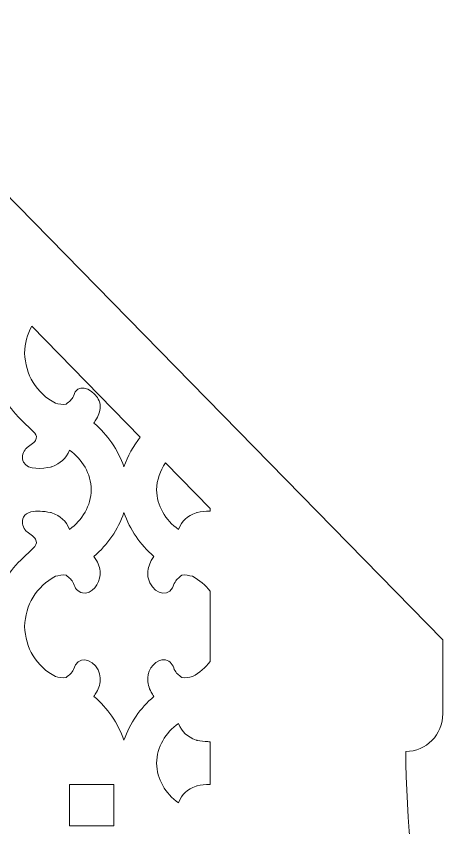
# Model space of a CAD drawing. Header units: centimetres. Extents: x -29.6 to 29.6, y -39.5 to 39.5.
# Drawn here: x 5.69 to 9.81, y -5.37 to 2.48 of the extents above; entities that cross this region are included whole.
import ezdxf

# ---------------------------------------------------------------- set-up
doc = ezdxf.new("R2010")
doc.units = ezdxf.units.CM
doc.header["$MEASUREMENT"] = 0
doc.layers.add('layer 1', color=7, linetype='Continuous')

msp = doc.modelspace()

# ---------------------------------------------------------------- linework, layer by layer
at = {"layer": 'layer 1', "lineweight": 9}
for points, knots in [([(0.26211, 6.13479), (0.26211, 6.13479), (1.18789, 6.13479), (1.18789, 6.13479), (1.18789, 6.13479), (1.47889, 6.13479), (1.71693, 5.89673), (1.71693, 5.60574), (1.71693, 5.60574), (1.71693, 5.60574), (1.71693, 5.60573), (1.71693, 5.60573), (1.71693, 5.60573), (1.71693, 5.36671), (1.5563, 5.16344), (1.33766, 5.09844), (1.33766, 5.09844), (1.33766, 5.09844), (1.35896, 5.07669), (1.35896, 5.07669), (1.35896, 5.07669), (1.35896, 5.07669), (1.59284, 4.8379), (1.59284, 4.8379), (1.59284, 4.8379), (1.59284, 4.8379), (9.80923, -3.55119), (9.80923, -3.55119), (9.80923, -3.55119), (9.80923, -3.55119), (9.80923, -4.26547), (9.80923, -4.26547), (9.80923, -4.26547), (9.80923, -4.46727), (9.64933, -4.63086), (9.45209, -4.63086), (9.45209, -4.63086), (9.45209, -5.89367), (9.80923, -7.85329), (9.80923, -8.38076), (9.80923, -8.38076), (9.80923, -8.38076), (9.80923, -9.43589), (9.80923, -9.43589), (9.80923, -9.43589), (9.80923, -9.96336), (9.45209, -11.92297), (9.45209, -13.18578), (9.45209, -13.18578), (9.64933, -13.18578), (9.80923, -13.34937), (9.80923, -13.55117), (9.80923, -13.55117), (9.80923, -13.55117), (9.80923, -14.26546), (9.80923, -14.26546), (9.80923, -14.26546), (9.80923, -14.26546), (9.45209, -14.26546), (9.45209, -14.26546), (9.45209, -14.26546), (9.45209, -14.26546), (9.10557, -14.26546), (9.10557, -14.26546), (9.10557, -14.26546), (9.10557, -14.26546), (8.6689, -14.26573), (8.6689, -14.26573), (8.6689, -14.26573), (8.6689, -14.26573), (8.6689, -8.30469), (8.6689, -8.30469), (8.6689, -8.30469), (8.6689, -8.30469), (8.2689, -8.30469), (8.2689, -8.30469), (8.2689, -8.30469), (8.2689, -8.30469), (8.2689, -14.26598), (8.2689, -14.26598), (8.2689, -14.26598), (8.2689, -14.26598), (-6.82984, -14.27557), (-6.82984, -14.27557), (-6.82984, -14.27557), (-6.82984, -14.27557), (-6.82984, -8.30469), (-6.82984, -8.30469), (-6.82984, -8.30469), (-6.82984, -8.30469), (-7.22984, -8.30469), (-7.22984, -8.30469), (-7.22984, -8.30469), (-7.22984, -8.30469), (-7.22984, -14.27583), (-7.22984, -14.27583), (-7.22984, -14.27583), (-7.22984, -14.27583), (-7.66067, -14.2761), (-7.66067, -14.2761), (-7.66067, -14.2761), (-7.66067, -14.2761), (-8.01303, -14.2761), (-8.01303, -14.2761), (-8.01303, -14.2761), (-8.01303, -14.2761), (-8.37017, -14.2761), (-8.37017, -14.2761), (-8.37017, -14.2761), (-8.37017, -14.2761), (-8.37017, -13.56181), (-8.37017, -13.56181), (-8.37017, -13.56181), (-8.37017, -13.36001), (-8.21027, -13.19643), (-8.01303, -13.19643), (-8.01303, -13.19643), (-8.01303, -11.93361), (-8.37017, -9.974), (-8.37017, -9.44653), (-8.37017, -9.44653), (-8.37017, -9.44653), (-8.37017, -8.3914), (-8.37017, -8.3914), (-8.37017, -8.3914), (-8.37017, -7.86393), (-8.01303, -5.90431), (-8.01303, -4.6415), (-8.01303, -4.6415), (-8.21027, -4.6415), (-8.37017, -4.47791), (-8.37017, -4.27611), (-8.37017, -4.27611), (-8.37017, -4.27611), (-8.37017, -3.56183), (-8.37017, -3.56183), (-8.37017, -3.56183), (-8.37017, -3.56183), (0.05667, 5.0416), (0.05667, 5.0416), (0.05667, 5.0416), (0.05667, 5.0416), (0.11234, 5.09846), (0.11234, 5.09846), (0.11234, 5.09846), (-0.10631, 5.16346), (-0.26693, 5.3667), (-0.26693, 5.60573), (-0.26693, 5.60573), (-0.26693, 5.60573), (-0.26693, 5.60574), (-0.26693, 5.60574), (-0.26693, 5.60574), (-0.26693, 5.89673), (-0.02889, 6.13479), (0.26211, 6.13479)], [0, 0, 0, 0, 0.025, 0.025, 0.025, 0.025, 0.05, 0.05, 0.05, 0.05, 0.075, 0.075, 0.075, 0.075, 0.1, 0.1, 0.1, 0.1, 0.125, 0.125, 0.125, 0.125, 0.15, 0.15, 0.15, 0.15, 0.175, 0.175, 0.175, 0.175, 0.2, 0.2, 0.2, 0.2, 0.225, 0.225, 0.225, 0.225, 0.25, 0.25, 0.25, 0.25, 0.275, 0.275, 0.275, 0.275, 0.3, 0.3, 0.3, 0.3, 0.325, 0.325, 0.325, 0.325, 0.35, 0.35, 0.35, 0.35, 0.375, 0.375, 0.375, 0.375, 0.4, 0.4, 0.4, 0.4, 0.425, 0.425, 0.425, 0.425, 0.45, 0.45, 0.45, 0.45, 0.475, 0.475, 0.475, 0.475, 0.5, 0.5, 0.5, 0.5, 0.525, 0.525, 0.525, 0.525, 0.55, 0.55, 0.55, 0.55, 0.575, 0.575, 0.575, 0.575, 0.6, 0.6, 0.6, 0.6, 0.625, 0.625, 0.625, 0.625, 0.65, 0.65, 0.65, 0.65, 0.675, 0.675, 0.675, 0.675, 0.7, 0.7, 0.7, 0.7, 0.725, 0.725, 0.725, 0.725, 0.75, 0.75, 0.75, 0.75, 0.775, 0.775, 0.775, 0.775, 0.8, 0.8, 0.8, 0.8, 0.825, 0.825, 0.825, 0.825, 0.85, 0.85, 0.85, 0.85, 0.875, 0.875, 0.875, 0.875, 0.9, 0.9, 0.9, 0.9, 0.925, 0.925, 0.925, 0.925, 0.95, 0.95, 0.95, 0.95, 1, 1, 1, 1]), ([(6.88547, -1.59201), (6.81742, -1.67776), (6.76503, -1.77436), (6.72717, -1.87926), (6.72717, -1.87926), (6.66769, -1.71449), (6.57243, -1.57021), (6.43679, -1.45626), (6.43679, -1.45626), (6.44563, -1.44289), (6.45554, -1.42909), (6.46276, -1.41593), (6.46276, -1.41593), (6.4865, -1.3727), (6.49954, -1.32729), (6.49643, -1.27774), (6.49643, -1.27774), (6.49589, -1.25093), (6.4818, -1.23376), (6.47007, -1.20976), (6.47007, -1.20976), (6.40714, -1.11669), (6.2728, -1.06567), (6.24047, -1.19543), (6.24047, -1.19543), (6.2212, -1.23364), (6.20089, -1.24714), (6.16741, -1.27353), (6.16741, -1.27353), (6.14386, -1.28267), (6.09141, -1.27093), (6.06596, -1.26399), (6.06596, -1.26399), (5.88091, -1.1679), (5.7732, -0.98634), (5.76687, -0.7796), (5.76687, -0.7796), (5.76973, -0.68606), (5.79334, -0.59769), (5.83549, -0.52004), (5.83549, -0.52004), (5.83549, -0.52004), (6.88547, -1.59201), (6.88547, -1.59201)], [0, 0, 0, 0, 0.0833333, 0.0833333, 0.0833333, 0.0833333, 0.1666667, 0.1666667, 0.1666667, 0.1666667, 0.25, 0.25, 0.25, 0.25, 0.3333333, 0.3333333, 0.3333333, 0.3333333, 0.4166667, 0.4166667, 0.4166667, 0.4166667, 0.5, 0.5, 0.5, 0.5, 0.5833333, 0.5833333, 0.5833333, 0.5833333, 0.6666667, 0.6666667, 0.6666667, 0.6666667, 0.75, 0.75, 0.75, 0.75, 0.8333333, 0.8333333, 0.8333333, 0.8333333, 1, 1, 1, 1]), ([(4.85286, -1.71694), (4.88541, -1.80164), (4.93957, -1.84614), (5.02389, -1.87777), (5.02389, -1.87777), (5.02389, -1.87777), (5.02953, -1.8799), (5.02953, -1.8799), (5.02953, -1.8799), (5.02953, -1.8799), (5.03546, -1.88103), (5.03546, -1.88103), (5.03546, -1.88103), (5.06866, -1.88744), (5.1038, -1.89196), (5.13753, -1.89349), (5.13753, -1.89349), (5.1943, -1.89607), (5.26564, -1.89069), (5.29657, -1.83456), (5.29657, -1.83456), (5.31914, -1.79361), (5.30691, -1.74953), (5.28184, -1.71337), (5.28184, -1.71337), (5.28184, -1.71337), (5.2772, -1.70669), (5.2772, -1.70669), (5.2772, -1.70669), (5.2772, -1.70669), (5.27119, -1.70121), (5.27119, -1.70121), (5.27119, -1.70121), (5.24879, -1.68086), (5.19327, -1.6491), (5.17979, -1.62414), (5.17979, -1.62414), (5.16857, -1.59724), (5.17044, -1.57631), (5.1862, -1.55277), (5.1862, -1.55277), (5.23243, -1.51113), (5.27436, -1.46564), (5.3209, -1.42444), (5.3209, -1.42444), (5.3209, -1.42444), (5.3225, -1.42303), (5.3225, -1.42303), (5.3225, -1.42303), (5.3225, -1.42303), (5.32401, -1.42151), (5.32401, -1.42151), (5.32401, -1.42151), (5.38996, -1.35571), (5.44271, -1.28479), (5.49531, -1.2084), (5.49531, -1.2084), (5.5009, -1.20027), (5.51501, -1.17956), (5.52673, -1.16574), (5.52673, -1.16574), (5.53844, -1.17956), (5.55256, -1.20027), (5.55816, -1.2084), (5.55816, -1.2084), (5.61076, -1.28479), (5.66351, -1.35571), (5.72946, -1.42151), (5.72946, -1.42151), (5.72946, -1.42151), (5.73097, -1.42303), (5.73097, -1.42303), (5.73097, -1.42303), (5.73097, -1.42303), (5.73257, -1.42444), (5.73257, -1.42444), (5.73257, -1.42444), (5.77911, -1.46564), (5.82103, -1.51114), (5.86726, -1.55277), (5.86726, -1.55277), (5.88303, -1.57631), (5.88489, -1.59724), (5.87367, -1.62414), (5.87367, -1.62414), (5.86019, -1.6491), (5.80467, -1.68086), (5.78229, -1.70121), (5.78229, -1.70121), (5.78229, -1.70121), (5.77626, -1.70669), (5.77626, -1.70669), (5.77626, -1.70669), (5.77626, -1.70669), (5.77163, -1.71337), (5.77163, -1.71337), (5.77163, -1.71337), (5.74656, -1.74953), (5.73433, -1.79361), (5.7569, -1.83456), (5.7569, -1.83456), (5.80141, -1.91536), (5.94211, -1.89567), (6.01801, -1.88104), (6.01801, -1.88104), (6.01801, -1.88104), (6.02393, -1.8799), (6.02393, -1.8799), (6.02393, -1.8799), (6.02393, -1.8799), (6.02959, -1.87777), (6.02959, -1.87777), (6.02959, -1.87777), (6.11389, -1.84613), (6.16804, -1.80163), (6.2006, -1.71696), (6.2006, -1.71696), (6.32469, -1.80576), (6.40933, -1.9457), (6.41083, -2.09999), (6.41083, -2.09999), (6.40933, -2.2555), (6.32469, -2.39559), (6.2006, -2.48441), (6.2006, -2.48441), (6.16806, -2.39973), (6.11389, -2.35523), (6.02959, -2.32359), (6.02959, -2.32359), (6.02959, -2.32359), (6.0239, -2.32144), (6.0239, -2.32144), (6.0239, -2.32144), (6.0239, -2.32144), (6.01793, -2.3203), (6.01793, -2.3203), (6.01793, -2.3203), (5.98471, -2.31394), (5.94969, -2.30941), (5.91594, -2.30787), (5.91594, -2.30787), (5.85919, -2.3053), (5.78784, -2.31067), (5.7569, -2.3668), (5.7569, -2.3668), (5.73433, -2.40774), (5.74656, -2.45183), (5.77163, -2.48799), (5.77163, -2.48799), (5.77163, -2.48799), (5.77626, -2.49469), (5.77626, -2.49469), (5.77626, -2.49469), (5.77626, -2.49469), (5.78229, -2.50016), (5.78229, -2.50016), (5.78229, -2.50016), (5.8047, -2.52051), (5.86019, -2.55226), (5.87367, -2.57724), (5.87367, -2.57724), (5.88489, -2.60414), (5.88303, -2.62504), (5.86726, -2.64859), (5.86726, -2.64859), (5.82103, -2.69023), (5.77913, -2.73573), (5.73257, -2.77693), (5.73257, -2.77693), (5.73257, -2.77693), (5.73097, -2.77834), (5.73097, -2.77834), (5.73097, -2.77834), (5.73097, -2.77834), (5.72946, -2.77986), (5.72946, -2.77986), (5.72946, -2.77986), (5.66353, -2.84566), (5.61074, -2.91657), (5.55816, -2.99297), (5.55816, -2.99297), (5.55256, -3.00109), (5.53844, -3.02181), (5.52673, -3.03561), (5.52673, -3.03561), (5.51503, -3.02181), (5.50091, -3.00109), (5.49533, -2.99297), (5.49533, -2.99297), (5.44273, -2.91657), (5.38994, -2.84566), (5.32401, -2.77986), (5.32401, -2.77986), (5.32401, -2.77986), (5.3225, -2.77834), (5.3225, -2.77834), (5.3225, -2.77834), (5.3225, -2.77834), (5.3209, -2.77693), (5.3209, -2.77693), (5.3209, -2.77693), (5.27436, -2.73573), (5.23243, -2.69024), (5.1862, -2.6486), (5.1862, -2.6486), (5.17044, -2.62506), (5.16857, -2.60414), (5.17979, -2.57724), (5.17979, -2.57724), (5.19329, -2.55226), (5.24877, -2.52053), (5.27117, -2.50017), (5.27117, -2.50017), (5.27117, -2.50017), (5.2772, -2.49469), (5.2772, -2.49469), (5.2772, -2.49469), (5.2772, -2.49469), (5.28184, -2.48799), (5.28184, -2.48799), (5.28184, -2.48799), (5.30691, -2.45183), (5.31914, -2.40774), (5.29657, -2.3668), (5.29657, -2.3668), (5.25203, -2.28597), (5.11143, -2.30574), (5.03553, -2.32031), (5.03553, -2.32031), (5.03553, -2.32031), (5.02957, -2.32146), (5.02957, -2.32146), (5.02957, -2.32146), (5.02957, -2.32146), (5.02389, -2.32359), (5.02389, -2.32359), (5.02389, -2.32359), (4.93957, -2.35521), (4.8854, -2.39973), (4.85286, -2.48441), (4.85286, -2.48441), (4.72876, -2.3956), (4.64411, -2.25564), (4.64261, -2.10136), (4.64261, -2.10136), (4.64411, -1.94584), (4.72877, -1.80577), (4.85286, -1.71694)], [0, 0, 0, 0, 0.015873, 0.015873, 0.015873, 0.015873, 0.031746, 0.031746, 0.031746, 0.031746, 0.047619, 0.047619, 0.047619, 0.047619, 0.0634921, 0.0634921, 0.0634921, 0.0634921, 0.0793651, 0.0793651, 0.0793651, 0.0793651, 0.0952381, 0.0952381, 0.0952381, 0.0952381, 0.1111111, 0.1111111, 0.1111111, 0.1111111, 0.1269841, 0.1269841, 0.1269841, 0.1269841, 0.1428571, 0.1428571, 0.1428571, 0.1428571, 0.1587302, 0.1587302, 0.1587302, 0.1587302, 0.1746032, 0.1746032, 0.1746032, 0.1746032, 0.1904762, 0.1904762, 0.1904762, 0.1904762, 0.2063492, 0.2063492, 0.2063492, 0.2063492, 0.2222222, 0.2222222, 0.2222222, 0.2222222, 0.2380952, 0.2380952, 0.2380952, 0.2380952, 0.2539683, 0.2539683, 0.2539683, 0.2539683, 0.2698413, 0.2698413, 0.2698413, 0.2698413, 0.2857143, 0.2857143, 0.2857143, 0.2857143, 0.3015873, 0.3015873, 0.3015873, 0.3015873, 0.3174603, 0.3174603, 0.3174603, 0.3174603, 0.3333333, 0.3333333, 0.3333333, 0.3333333, 0.3492063, 0.3492063, 0.3492063, 0.3492063, 0.3650794, 0.3650794, 0.3650794, 0.3650794, 0.3809524, 0.3809524, 0.3809524, 0.3809524, 0.3968254, 0.3968254, 0.3968254, 0.3968254, 0.4126984, 0.4126984, 0.4126984, 0.4126984, 0.4285714, 0.4285714, 0.4285714, 0.4285714, 0.4444444, 0.4444444, 0.4444444, 0.4444444, 0.4603175, 0.4603175, 0.4603175, 0.4603175, 0.4761905, 0.4761905, 0.4761905, 0.4761905, 0.4920635, 0.4920635, 0.4920635, 0.4920635, 0.5079365, 0.5079365, 0.5079365, 0.5079365, 0.5238095, 0.5238095, 0.5238095, 0.5238095, 0.5396825, 0.5396825, 0.5396825, 0.5396825, 0.5555556, 0.5555556, 0.5555556, 0.5555556, 0.5714286, 0.5714286, 0.5714286, 0.5714286, 0.5873016, 0.5873016, 0.5873016, 0.5873016, 0.6031746, 0.6031746, 0.6031746, 0.6031746, 0.6190476, 0.6190476, 0.6190476, 0.6190476, 0.6349206, 0.6349206, 0.6349206, 0.6349206, 0.6507937, 0.6507937, 0.6507937, 0.6507937, 0.6666667, 0.6666667, 0.6666667, 0.6666667, 0.6825397, 0.6825397, 0.6825397, 0.6825397, 0.6984127, 0.6984127, 0.6984127, 0.6984127, 0.7142857, 0.7142857, 0.7142857, 0.7142857, 0.7301587, 0.7301587, 0.7301587, 0.7301587, 0.7460317, 0.7460317, 0.7460317, 0.7460317, 0.7619048, 0.7619048, 0.7619048, 0.7619048, 0.7777778, 0.7777778, 0.7777778, 0.7777778, 0.7936508, 0.7936508, 0.7936508, 0.7936508, 0.8095238, 0.8095238, 0.8095238, 0.8095238, 0.8253968, 0.8253968, 0.8253968, 0.8253968, 0.8412698, 0.8412698, 0.8412698, 0.8412698, 0.8571429, 0.8571429, 0.8571429, 0.8571429, 0.8730159, 0.8730159, 0.8730159, 0.8730159, 0.8888889, 0.8888889, 0.8888889, 0.8888889, 0.9047619, 0.9047619, 0.9047619, 0.9047619, 0.9206349, 0.9206349, 0.9206349, 0.9206349, 0.9365079, 0.9365079, 0.9365079, 0.9365079, 0.952381, 0.952381, 0.952381, 0.952381, 0.968254, 0.968254, 0.968254, 0.968254, 1, 1, 1, 1]), ([(7.56009, -2.30707), (7.51546, -2.30653), (7.4697, -2.31391), (7.4364, -2.3203), (7.4364, -2.3203), (7.4364, -2.3203), (7.43043, -2.32144), (7.43043, -2.32144), (7.43043, -2.32144), (7.43043, -2.32144), (7.42474, -2.32359), (7.42474, -2.32359), (7.42474, -2.32359), (7.34043, -2.35523), (7.28627, -2.39973), (7.25373, -2.48441), (7.25373, -2.48441), (7.12963, -2.3956), (7.04499, -2.25564), (7.04349, -2.10136), (7.04349, -2.10136), (7.0444, -2.00617), (7.07647, -1.91676), (7.12969, -1.84136), (7.12969, -1.84136), (7.12969, -1.84136), (7.56009, -2.28077), (7.56009, -2.28077), (7.56009, -2.28077), (7.56009, -2.28077), (7.56009, -2.30707), (7.56009, -2.30707)], [0, 0, 0, 0, 0.1111111, 0.1111111, 0.1111111, 0.1111111, 0.2222222, 0.2222222, 0.2222222, 0.2222222, 0.3333333, 0.3333333, 0.3333333, 0.3333333, 0.4444444, 0.4444444, 0.4444444, 0.4444444, 0.5555556, 0.5555556, 0.5555556, 0.5555556, 0.6666667, 0.6666667, 0.6666667, 0.6666667, 0.7777778, 0.7777778, 0.7777778, 0.7777778, 1, 1, 1, 1]), ([(7.56009, -3.76217), (7.51592, -3.82001), (7.45939, -3.8692), (7.38836, -3.90614), (7.38836, -3.90614), (7.3629, -3.91309), (7.31046, -3.92483), (7.2869, -3.9157), (7.2869, -3.9157), (7.2534, -3.88927), (7.23309, -3.87579), (7.21379, -3.83747), (7.21379, -3.83747), (7.20256, -3.79374), (7.1757, -3.75537), (7.12829, -3.74591), (7.12829, -3.74591), (7.03633, -3.72756), (6.95977, -3.83651), (6.9579, -3.91984), (6.9579, -3.91984), (6.95477, -3.96943), (6.96782, -4.01486), (6.99156, -4.0581), (6.99156, -4.0581), (6.99876, -4.0712), (7.00863, -4.08496), (7.01753, -4.09846), (7.01753, -4.09846), (6.88189, -4.2124), (6.78664, -4.35667), (6.72717, -4.52143), (6.72717, -4.52143), (6.66769, -4.35666), (6.57243, -4.21239), (6.43679, -4.09843), (6.43679, -4.09843), (6.44563, -4.08506), (6.45554, -4.07124), (6.46277, -4.0581), (6.46277, -4.0581), (6.4865, -4.01487), (6.49954, -3.96946), (6.49643, -3.91991), (6.49643, -3.91991), (6.49589, -3.8931), (6.48841, -3.86647), (6.47669, -3.84247), (6.47669, -3.84247), (6.41969, -3.72573), (6.27489, -3.69957), (6.24047, -3.8376), (6.24047, -3.8376), (6.2212, -3.87581), (6.20089, -3.88931), (6.16743, -3.91569), (6.16743, -3.91569), (6.14386, -3.92483), (6.09143, -3.91309), (6.06596, -3.90614), (6.06596, -3.90614), (5.88091, -3.81006), (5.7732, -3.62853), (5.76687, -3.42177), (5.76687, -3.42177), (5.7732, -3.21501), (5.88091, -3.03347), (6.06596, -2.93739), (6.06596, -2.93739), (6.09143, -2.93044), (6.14386, -2.9187), (6.16743, -2.92784), (6.16743, -2.92784), (6.20093, -2.95426), (6.22124, -2.96776), (6.24053, -3.00607), (6.24053, -3.00607), (6.25176, -3.04979), (6.27861, -3.08817), (6.32603, -3.09763), (6.32603, -3.09763), (6.41799, -3.116), (6.49454, -3.00703), (6.49643, -2.9237), (6.49643, -2.9237), (6.49956, -2.87411), (6.48651, -2.82869), (6.46276, -2.78544), (6.46276, -2.78544), (6.45557, -2.77233), (6.4457, -2.75859), (6.4368, -2.74509), (6.4368, -2.74509), (6.57244, -2.63114), (6.66769, -2.48689), (6.72717, -2.32211), (6.72717, -2.32211), (6.78664, -2.48689), (6.8819, -2.63116), (7.01754, -2.74511), (7.01754, -2.74511), (7.0087, -2.75849), (6.99879, -2.77229), (6.99157, -2.78544), (6.99157, -2.78544), (6.96783, -2.82867), (6.95479, -2.87407), (6.9579, -2.92363), (6.9579, -2.92363), (6.95843, -2.95043), (6.9659, -2.97704), (6.97762, -3.00104), (6.97762, -3.00104), (7.03459, -3.11781), (7.17943, -3.14399), (7.21386, -3.00594), (7.21386, -3.00594), (7.23313, -2.96771), (7.25343, -2.95423), (7.2869, -2.92783), (7.2869, -2.92783), (7.31046, -2.9187), (7.3629, -2.93044), (7.38836, -2.93739), (7.38836, -2.93739), (7.45939, -2.97433), (7.51592, -3.02351), (7.56009, -3.08137), (7.56009, -3.08137), (7.56009, -3.08137), (7.56009, -3.76217), (7.56009, -3.76217)], [0, 0, 0, 0, 0.0294118, 0.0294118, 0.0294118, 0.0294118, 0.0588235, 0.0588235, 0.0588235, 0.0588235, 0.0882353, 0.0882353, 0.0882353, 0.0882353, 0.1176471, 0.1176471, 0.1176471, 0.1176471, 0.1470588, 0.1470588, 0.1470588, 0.1470588, 0.1764706, 0.1764706, 0.1764706, 0.1764706, 0.2058824, 0.2058824, 0.2058824, 0.2058824, 0.2352941, 0.2352941, 0.2352941, 0.2352941, 0.2647059, 0.2647059, 0.2647059, 0.2647059, 0.2941176, 0.2941176, 0.2941176, 0.2941176, 0.3235294, 0.3235294, 0.3235294, 0.3235294, 0.3529412, 0.3529412, 0.3529412, 0.3529412, 0.3823529, 0.3823529, 0.3823529, 0.3823529, 0.4117647, 0.4117647, 0.4117647, 0.4117647, 0.4411765, 0.4411765, 0.4411765, 0.4411765, 0.4705882, 0.4705882, 0.4705882, 0.4705882, 0.5, 0.5, 0.5, 0.5, 0.5294118, 0.5294118, 0.5294118, 0.5294118, 0.5588235, 0.5588235, 0.5588235, 0.5588235, 0.5882353, 0.5882353, 0.5882353, 0.5882353, 0.6176471, 0.6176471, 0.6176471, 0.6176471, 0.6470588, 0.6470588, 0.6470588, 0.6470588, 0.6764706, 0.6764706, 0.6764706, 0.6764706, 0.7058824, 0.7058824, 0.7058824, 0.7058824, 0.7352941, 0.7352941, 0.7352941, 0.7352941, 0.7647059, 0.7647059, 0.7647059, 0.7647059, 0.7941176, 0.7941176, 0.7941176, 0.7941176, 0.8235294, 0.8235294, 0.8235294, 0.8235294, 0.8529412, 0.8529412, 0.8529412, 0.8529412, 0.8823529, 0.8823529, 0.8823529, 0.8823529, 0.9117647, 0.9117647, 0.9117647, 0.9117647, 0.9411765, 0.9411765, 0.9411765, 0.9411765, 1, 1, 1, 1]), ([(7.56009, -4.94924), (7.51542, -4.9487), (7.46963, -4.95609), (7.43632, -4.9625), (7.43632, -4.9625), (7.43632, -4.9625), (7.4304, -4.96364), (7.4304, -4.96364), (7.4304, -4.96364), (7.4304, -4.96364), (7.42474, -4.96577), (7.42474, -4.96577), (7.42474, -4.96577), (7.34043, -4.99741), (7.28627, -5.0419), (7.25373, -5.12659), (7.25373, -5.12659), (7.12964, -5.03777), (7.04499, -4.89783), (7.04349, -4.74354), (7.04349, -4.74354), (7.04499, -4.58803), (7.12964, -4.44794), (7.25373, -4.35911), (7.25373, -4.35911), (7.28627, -4.44381), (7.34043, -4.48829), (7.42474, -4.51993), (7.42474, -4.51993), (7.42474, -4.51993), (7.4304, -4.52206), (7.4304, -4.52206), (7.4304, -4.52206), (7.4304, -4.52206), (7.43632, -4.5232), (7.43632, -4.5232), (7.43632, -4.5232), (7.46953, -4.5296), (7.50464, -4.53411), (7.53837, -4.53566), (7.53837, -4.53566), (7.54542, -4.53597), (7.5527, -4.53617), (7.56009, -4.53617), (7.56009, -4.53617), (7.56009, -4.53617), (7.56009, -4.94924), (7.56009, -4.94924)], [0, 0, 0, 0, 0.0769231, 0.0769231, 0.0769231, 0.0769231, 0.1538462, 0.1538462, 0.1538462, 0.1538462, 0.2307692, 0.2307692, 0.2307692, 0.2307692, 0.3076923, 0.3076923, 0.3076923, 0.3076923, 0.3846154, 0.3846154, 0.3846154, 0.3846154, 0.4615385, 0.4615385, 0.4615385, 0.4615385, 0.5384615, 0.5384615, 0.5384615, 0.5384615, 0.6153846, 0.6153846, 0.6153846, 0.6153846, 0.6923077, 0.6923077, 0.6923077, 0.6923077, 0.7692308, 0.7692308, 0.7692308, 0.7692308, 0.8461538, 0.8461538, 0.8461538, 0.8461538, 1, 1, 1, 1]), ([(6.63104, -4.94887), (6.63104, -4.94887), (6.20247, -4.94887), (6.20247, -4.94887), (6.20247, -4.94887), (6.20247, -4.94887), (6.20247, -5.34887), (6.20247, -5.34887), (6.20247, -5.34887), (6.20247, -5.34887), (6.63104, -5.34887), (6.63104, -5.34887), (6.63104, -5.34887), (6.63104, -5.34887), (6.63104, -4.94887), (6.63104, -4.94887)], [0, 0, 0, 0, 0.2, 0.2, 0.2, 0.2, 0.4, 0.4, 0.4, 0.4, 0.6, 0.6, 0.6, 0.6, 1, 1, 1, 1])]:
    msp.add_open_spline(points, degree=3, knots=knots, dxfattribs=at)

doc.saveas('drawing.dxf')
